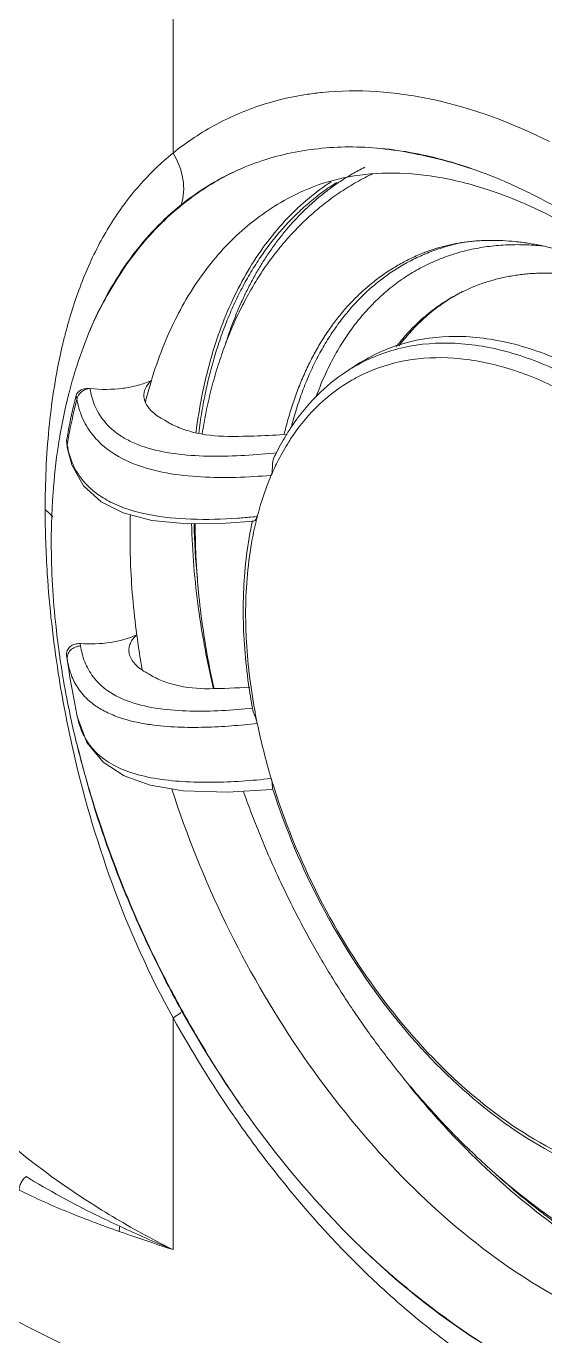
# Model space of a CAD drawing. Header units: millimetres. Extents: x 0 to 2524, y 0 to 1785.
# Drawn here: x 2011.8 to 2036.6, y 685.9 to 748.3 of the extents above; entities that cross this region are included whole.
import ezdxf

# ---------------------------------------------------------------- set-up
doc = ezdxf.new("R2010")
doc.units = ezdxf.units.MM
doc.header["$LTSCALE"] = 0.1
doc.layers.get('0').update_dxf_attribs({"lineweight": 13})

msp = doc.modelspace()

# ---------------------------------------------------------------- linework, layer by layer
for p, q in [((2018.851, 753.302), (2018.851, 742.258)), ((2076.4, 654.072), (1899.906, 742.319)), ((2030.819, 737.507), (2030.819, 737.507)), ((2013.892, 734.301), (2013.873, 734.236)), ((2014.82, 733.653), (2015.076, 734.242)), ((2013.794, 733.953), (2013.782, 733.911)), ((2027.164, 731.872), (2027.651, 732.187)), ((2014.23, 730.712), (2014.264, 730.522)), ((2013.4, 728.459), (2013.409, 728.515)), ((2013.775, 728.553), (2013.776, 728.426)), ((2013.784, 728.49), (2013.775, 728.553)), ((2013.804, 728.365), (2013.784, 728.49)), ((2013.776, 728.426), (2013.806, 728.231)), ((2013.803, 728.365), (2013.813, 728.419)), ((2013.804, 728.365), (2013.806, 728.231)), ((2013.806, 728.231), (2013.807, 728.221)), ((2023.792, 727.967), (2023.64, 727.953)), ((2014.437, 718.76), (2014.419, 718.874)), ((2013.774, 718.303), (2013.871, 717.658)), ((2013.775, 718.303), (2013.804, 718.114)), ((2013.893, 717.524), (2013.803, 718.114)), ((2013.893, 717.524), (2013.871, 717.658)), ((2013.893, 717.519), (2013.893, 717.524)), ((2017.364, 717.706), (2017.376, 717.638)), ((2020.774, 716.735), (2020.764, 716.776)), ((2020.802, 716.73), (2020.792, 716.773)), ((2014.281, 715.404), (2014.264, 715.496)), ((2014.289, 715.366), (2014.281, 715.404)), ((2013.763, 715.285), (2013.77, 715.247)), ((2013.974, 715.31), (2013.966, 715.349)), ((2023.613, 711.916), (2023.597, 711.966)), ((2023.668, 712), (2023.684, 711.951)), ((2018.851, 701.03), (2018.851, 689.986)), ((2022.231, 696.642), (2022.188, 696.704)), ((2021.74, 696.368), (2021.786, 696.301))]:
    msp.add_line(p, q)
for points in [[(2013.805, 728.222), (2014.02, 727.391), (2014.583, 726.396), (2015.417, 725.63), (2016.464, 725.1), (2017.844, 724.741), (2019.527, 724.581)], [(2019.527, 724.581), (2021.374, 724.609), (2022.694, 724.716)], [(2014.282, 715.405), (2014.74, 714.167), (2015.519, 713.223), (2016.525, 712.564), (2017.754, 712.122), (2019.327, 711.858), (2021.446, 711.79), (2023.565, 711.925)]]:
    msp.add_lwpolyline(points)
for centre, radius, start, end in [((2026.947, 730.248), 12.265, 113.17199, 128.90503), ((2033.109, 731.335), 11.01, 115.64204, 116.56478), ((2032.745, 731.171), 11.61, 123.1509, 129.65467), ((2027.588, 721.467), 20.052, 67.08036, 71.73586), ((2027.094, 720.277), 21.34, 66.2966, 67.10159), ((2036.494, 728.172), 8.406, 117.09367, 117.68711), ((2036.315, 727.794), 23.349, 164.19762, 164.43882), ((2036.127, 727.847), 23.153, 163.98152, 164.19758), ((2035.827, 727.933), 22.841, 163.62276, 163.81182), ((2037.733, 727.417), 24.815, 165.58883, 166.2671), ((2037.223, 727.548), 24.289, 165.14942, 165.58797), ((2036.877, 727.639), 23.931, 164.80665, 165.14917), ((2036.526, 727.735), 23.568, 164.43885, 164.70086), ((2039.112, 727.09), 26.233, 166.99412, 167.70902), ((2038.628, 727.201), 25.737, 166.74195, 166.99263), ((2038.415, 727.251), 25.517, 166.55523, 166.74186), ((2038.186, 727.306), 25.282, 166.26591, 166.55539), ((2031.574, 725.054), 8.12, 118.8487, 122.89281), ((2031.304, 724.576), 7.901, 115.61972, 119.81057), ((2036.271, 725.065), 23.114, 164.27475, 165.55406), ((2038.145, 725.293), 21.231, 163.23689, 165.67947), ((2038.701, 724.492), 25.61, 166.36682, 170.6795), ((2036.994, 724.879), 23.86, 165.97661, 166.30525), ((2036.769, 724.936), 23.628, 165.55095, 165.97677), ((2038.913, 725.091), 22.026, 165.66281, 166.04061), ((2033.527, 723.15), 10.875, 146.52321, 148.15217), ((2039.976, 724.273), 26.904, 170.65988, 170.92961), ((2021.55, 765.71), 36.959, 269.86459, 274.25109), ((2034.166, 722.765), 11.621, 148.2045, 153.1388), ((2042.175, 724.55), 18.533, 166.42382, 166.59269), ((2040.243, 724.231), 27.174, 171.04778, 171.32728), ((2018.008, 729.008), 4.253, 188.69111, 190.39768), ((2034.714, 722.485), 12.237, 153.12392, 154.62166), ((2034.369, 722.252), 11.79, 152.86912, 156.80622), ((2058.467, 725.255), 45.717, 180.00639, 181.92305), ((2046.417, 723.703), 33.375, 177.33212, 180.0064), ((2047.814, 723.965), 31.016, 178.06828, 180.01189), ((2019.973, 753.946), 29.158, 275.26093, 275.69326), ((2037.87, 721.038), 15.501, 166.14286, 166.34505), ((2037.691, 721.082), 15.317, 165.44384, 166.14385), ((2054.337, 725.337), 34.492, 181.24383, 185.58133), ((2055.807, 724.47), 39.034, 187.61897, 188.34071), ((2061.639, 726.364), 41.985, 189.92783, 193.20086), ((2056.964, 724.643), 40.203, 188.34508, 189.93642), ((2059.279, 725.303), 39.421, 189.03558, 192.4958), ((2055.172, 724.269), 42.158, 188.17991, 188.44126), ((2055.599, 724.333), 42.589, 188.44186, 189.0673), ((2067.426, 725.92), 54.707, 188.88765, 190.85818), ((2055.984, 724.394), 42.979, 189.06663, 189.25641), ((2056.301, 724.446), 43.3, 189.25678, 189.74894), ((2058.077, 724.525), 44.736, 189.00962, 191.64344), ((2018.999, 720.09), 2.962, 240.16321, 243.44695), ((2057.652, 724.687), 44.673, 189.76047, 191.94608), ((2020.162, 752.164), 35.443, 270.66772, 273.79968), ((2067.64, 725.959), 54.924, 190.85597, 191.20613), ((2058.452, 724.853), 45.49, 191.94234, 192.06064), ((2058.958, 724.698), 45.633, 191.63257, 191.79993), ((2051.246, 721.031), 29.086, 190.37334, 190.59549), ((2051.211, 720.916), 28.942, 190.37675, 191.65082), ((2067.485, 725.928), 54.767, 191.24596, 192.50543), ((2059.27, 725.033), 46.328, 192.11563, 193.63874), ((2019.248, 725.501), 10.593, 260.99629, 261.96526), ((2052.723, 721.237), 30.487, 191.66802, 196.76895), ((2017.475, 715.959), 3.235, 204.4663, 207.71923), ((2054.167, 721.642), 31.987, 196.71721, 197.5432), ((2068.123, 728.328), 56.328, 208.98792, 214.56851), ((2064.741, 726.625), 52.019, 208.99597, 215.11326), ((2063.458, 724.998), 43.031, 219.1778, 220.56969), ((2061.326, 723.887), 40.659, 219.85287, 221.31782), ((2061.93, 723.668), 41.005, 220.54543, 223.91422), ((2060.005, 722.709), 38.889, 221.2996, 224.82313), ((2044.114, 751.133), 66.16, 245.14788, 247.55134)]:
    msp.add_arc(centre, radius, start, end)
for points, knots in [([(2025.962, 745.144), (2025.729, 745.121), (2024.813, 745.006), (2023.907, 744.803), (2023.248, 744.6)], [0, 0, 0, 0, 0.25341, 1, 1, 1, 1]), ([(2036.803, 742.806), (2035.04, 743.686), (2032.308, 744.715), (2028.597, 745.254), (2026.819, 745.231), (2025.962, 745.144)], [0, 0, 0, 0, 0.527215, 0.769554, 1, 1, 1, 1]), ([(2023.248, 744.6), (2022.453, 744.354), (2020.901, 743.711), (2019.502, 742.781), (2018.851, 742.258)], [0, 0, 0, 0, 0.499261, 1, 1, 1, 1]), ([(2018.852, 742.258), (2018.267, 741.787), (2017.17, 740.731), (2015.8, 738.862), (2014.698, 736.725), (2014.15, 735.18), (2013.913, 734.374)], [0, 0, 0, 0, 0.238507, 0.480755, 0.733038, 1, 1, 1, 1]), ([(2019.241, 739.795), (2019.365, 740.18), (2019.402, 741.065), (2019.083, 741.877), (2018.852, 742.258)], [0, 0, 0, 0, 0.475971, 1, 1, 1, 1]), ([(2027.794, 742.54), (2026.81, 742.572), (2024.865, 742.447), (2022.992, 741.896), (2022.121, 741.523)], [0, 0, 0, 0, 0.509774, 1, 1, 1, 1]), ([(2034.129, 741.125), (2033.086, 741.544), (2031.008, 742.211), (2028.841, 742.505), (2027.794, 742.54)], [0, 0, 0, 0, 0.517621, 1, 1, 1, 1]), ([(2027.794, 742.539), (2028.312, 742.522), (2029.362, 742.42), (2031.498, 742.024), (2033.09, 741.541), (2034.128, 741.124)], [0, 0, 0, 0, 0.238491, 0.484876, 1, 1, 1, 1]), ([(2014.82, 733.652), (2015.195, 734.559), (2016.092, 736.254), (2017.77, 738.509), (2019.797, 740.287), (2021.324, 741.182), (2022.121, 741.523)], [0, 0, 0, 0, 0.268113, 0.521066, 0.763172, 1, 1, 1, 1]), ([(2020.236, 728.875), (2020.292, 729.224), (2020.385, 729.742), (2020.532, 730.426), (2020.653, 730.93), (2020.784, 731.427), (2020.926, 731.916), (2021.078, 732.397), (2021.295, 733.025), (2021.592, 733.791), (2021.926, 734.533), (2022.214, 735.109), (2022.441, 735.529), (2022.677, 735.94), (2022.924, 736.341), (2023.181, 736.732), (2023.448, 737.112), (2023.726, 737.481), (2024.013, 737.84), (2024.31, 738.187), (2024.618, 738.523), (2024.934, 738.847), (2025.26, 739.158), (2025.596, 739.458), (2025.94, 739.744), (2026.294, 740.018), (2026.656, 740.279), (2027.026, 740.526), (2027.405, 740.76), (2027.791, 740.979), (2028.053, 741.117), (2028.185, 741.183)], [0, 0, 0, 0, 0.069514, 0.103822, 0.137834, 0.171552, 0.204981, 0.238126, 0.270991, 0.335904, 0.399783, 0.431359, 0.462702, 0.493822, 0.524729, 0.555435, 0.585949, 0.616285, 0.646453, 0.676466, 0.706336, 0.736076, 0.765698, 0.795216, 0.824641, 0.853988, 0.88327, 0.912498, 0.941687, 0.97085, 1, 1, 1, 1]), ([(2033.872, 740.508), (2033.061, 740.775), (2031.478, 741.178), (2029.141, 741.374), (2026.996, 741.151), (2025.68, 740.728), (2025.075, 740.458)], [0, 0, 0, 0, 0.284931, 0.542708, 0.778705, 1, 1, 1, 1]), ([(2026.819, 740.904), (2026.913, 740.966), (2027.103, 741.087), (2027.393, 741.261), (2027.687, 741.425), (2027.887, 741.528), (2027.987, 741.579)], [0, 0, 0, 0, 0.250495, 0.500566, 0.750354, 1, 1, 1, 1]), ([(2035.954, 740.301), (2035.802, 740.377), (2035.202, 740.669), (2034.591, 740.939), (2034.129, 741.125)], [0, 0, 0, 0, 0.253788, 1, 1, 1, 1]), ([(2025.075, 740.458), (2024.228, 740.08), (2022.599, 739.095), (2020.539, 737.028), (2018.897, 734.427), (2018.13, 732.459), (2017.816, 731.417)], [0, 0, 0, 0, 0.232819, 0.472621, 0.726707, 1, 1, 1, 1]), ([(2026.661, 740.859), (2026.551, 740.79), (2026.332, 740.648), (2026.011, 740.423), (2025.697, 740.187), (2025.39, 739.939), (2025.09, 739.68), (2024.798, 739.41), (2024.512, 739.128), (2024.234, 738.835), (2023.964, 738.532), (2023.701, 738.217), (2023.446, 737.892), (2023.199, 737.556), (2022.96, 737.21), (2022.651, 736.733), (2022.285, 736.111), (2021.882, 735.329), (2021.514, 734.51), (2021.181, 733.655), (2020.884, 732.766), (2020.623, 731.845), (2020.399, 730.892), (2020.212, 729.91), (2020.114, 729.244), (2020.071, 728.906)], [0, 0, 0, 0, 0.027667, 0.055411, 0.083253, 0.111212, 0.139307, 0.167557, 0.19598, 0.224593, 0.253414, 0.282459, 0.311742, 0.341278, 0.371081, 0.401165, 0.462211, 0.524509, 0.588131, 0.653135, 0.719564, 0.787452, 0.856817, 0.927667, 1, 1, 1, 1]), ([(2021.342, 733.139), (2021.477, 733.561), (2021.698, 734.183), (2022.034, 734.989), (2022.303, 735.569), (2022.589, 736.131), (2022.892, 736.673), (2023.213, 737.194), (2023.55, 737.695), (2023.904, 738.175), (2024.275, 738.634), (2024.661, 739.07), (2025.062, 739.484), (2025.479, 739.875), (2025.91, 740.242), (2026.356, 740.587), (2026.663, 740.801), (2026.819, 740.904)], [0, 0, 0, 0, 0.137188, 0.204216, 0.270227, 0.335254, 0.399334, 0.46251, 0.524829, 0.586347, 0.64712, 0.707212, 0.766692, 0.825633, 0.88411, 0.942205, 1, 1, 1, 1]), ([(2015.077, 734.242), (2015.573, 735.338), (2016.743, 737.376), (2018.364, 739.088), (2019.241, 739.795)], [0, 0, 0, 0, 0.516585, 1, 1, 1, 1]), ([(2019.946, 728.95), (2020.093, 730.114), (2020.527, 732.343), (2021.663, 735.429), (2023.241, 738.062), (2024.603, 739.503), (2025.335, 740.11)], [0, 0, 0, 0, 0.277885, 0.5354, 0.774662, 1, 1, 1, 1]), ([(2040.618, 736.922), (2040.211, 737.22), (2038.642, 738.312), (2036.962, 739.251), (2035.673, 739.817)], [0, 0, 0, 0, 0.263539, 1, 1, 1, 1]), ([(2035.954, 740.301), (2037.165, 739.695), (2039.577, 738.247), (2042.978, 735.552), (2046.215, 732.32), (2050.253, 727.345), (2054.426, 720.31), (2056.698, 714.13), (2057.507, 710.973)], [0, 0, 0, 0, 0.10874, 0.224908, 0.347499, 0.475144, 0.738395, 1, 1, 1, 1]), ([(2024.491, 729.198), (2024.566, 729.49), (2024.728, 730.063), (2025.013, 730.898), (2025.337, 731.697), (2025.698, 732.456), (2026.032, 733.058), (2026.316, 733.518), (2026.538, 733.851), (2026.768, 734.172), (2027.006, 734.482), (2027.253, 734.781), (2027.508, 735.069), (2027.771, 735.344), (2028.042, 735.608), (2028.321, 735.86), (2028.608, 736.099), (2028.902, 736.326), (2029.203, 736.541), (2029.511, 736.743), (2029.827, 736.933), (2030.149, 737.11), (2030.478, 737.273), (2030.813, 737.424), (2031.154, 737.562), (2031.501, 737.687), (2031.854, 737.798), (2032.213, 737.896), (2032.455, 737.952), (2032.576, 737.978)], [0, 0, 0, 0, 0.071714, 0.141686, 0.20996, 0.276603, 0.341699, 0.373705, 0.405366, 0.4367, 0.467724, 0.498458, 0.528922, 0.559138, 0.58913, 0.618919, 0.648533, 0.677996, 0.707335, 0.736577, 0.76575, 0.794881, 0.823999, 0.853133, 0.882309, 0.911557, 0.940903, 0.970375, 1, 1, 1, 1]), ([(2025.68, 730.666), (2025.793, 730.972), (2025.975, 731.423), (2026.247, 732.007), (2026.462, 732.428), (2026.688, 732.836), (2026.927, 733.23), (2027.177, 733.61), (2027.438, 733.975), (2027.711, 734.325), (2027.995, 734.661), (2028.29, 734.981), (2028.595, 735.285), (2028.911, 735.574), (2029.237, 735.846), (2029.572, 736.103), (2029.918, 736.342), (2030.272, 736.566), (2030.636, 736.772), (2031.008, 736.961), (2031.389, 737.133), (2031.778, 737.288), (2032.175, 737.425), (2032.579, 737.545), (2032.99, 737.648), (2033.409, 737.732), (2033.834, 737.799), (2034.265, 737.848), (2034.702, 737.879), (2035.144, 737.892), (2035.592, 737.888), (2036.044, 737.865), (2036.347, 737.839), (2036.499, 737.822)], [0, 0, 0, 0, 0.069487, 0.103509, 0.137064, 0.170169, 0.202842, 0.235104, 0.266978, 0.298489, 0.329662, 0.360528, 0.391117, 0.421461, 0.451594, 0.481551, 0.511369, 0.541085, 0.570737, 0.600365, 0.630006, 0.6597, 0.689484, 0.719396, 0.749474, 0.779753, 0.810266, 0.841048, 0.872129, 0.903538, 0.935303, 0.967449, 1, 1, 1, 1]), ([(2030.819, 737.507), (2030.899, 737.538), (2031.061, 737.599), (2031.308, 737.683), (2031.558, 737.759), (2031.813, 737.827), (2032.071, 737.888), (2032.333, 737.941), (2032.599, 737.987), (2032.869, 738.024), (2033.143, 738.054), (2033.421, 738.076), (2033.703, 738.09), (2034.086, 738.099), (2034.574, 738.088), (2035.068, 738.05), (2035.469, 738.004), (2035.776, 737.96), (2036.085, 737.908), (2036.505, 737.827), (2037.036, 737.703), (2037.68, 737.521), (2038.333, 737.305), (2038.993, 737.053), (2039.659, 736.768), (2040.101, 736.557), (2040.323, 736.446)], [0, 0, 0, 0, 0.026313, 0.05274, 0.079308, 0.106046, 0.132982, 0.160141, 0.187549, 0.215229, 0.243204, 0.271495, 0.300123, 0.329105, 0.388193, 0.448886, 0.479868, 0.511287, 0.54315, 0.575467, 0.641479, 0.70937, 0.779164, 0.85087, 0.924487, 1, 1, 1, 1]), ([(2024.16, 728.9), (2024.223, 729.162), (2024.36, 729.678), (2024.559, 730.311), (2024.734, 730.803), (2024.871, 731.163), (2025.017, 731.515), (2025.219, 731.972), (2025.49, 732.525), (2025.788, 733.056), (2026.041, 733.464), (2026.236, 733.76), (2026.438, 734.048), (2026.647, 734.327), (2026.863, 734.597), (2027.085, 734.858), (2027.313, 735.109), (2027.548, 735.352), (2027.789, 735.585), (2028.036, 735.809), (2028.289, 736.023), (2028.548, 736.228), (2028.813, 736.423), (2029.084, 736.608), (2029.36, 736.784), (2029.641, 736.949), (2029.928, 737.104), (2030.22, 737.249), (2030.516, 737.384), (2030.717, 737.467), (2030.819, 737.507)], [0, 0, 0, 0, 0.071439, 0.141345, 0.175734, 0.209751, 0.243402, 0.276694, 0.342223, 0.406414, 0.438037, 0.469359, 0.500391, 0.531148, 0.561645, 0.591896, 0.621919, 0.65173, 0.681346, 0.710787, 0.740072, 0.76922, 0.798252, 0.827188, 0.85605, 0.884859, 0.913637, 0.942405, 0.971185, 1, 1, 1, 1]), ([(2042.61, 734.98), (2042.386, 735.092), (2041.939, 735.304), (2041.262, 735.59), (2040.588, 735.839), (2039.917, 736.05), (2039.251, 736.225), (2038.591, 736.361), (2037.938, 736.46), (2037.399, 736.51), (2036.973, 736.531), (2036.657, 736.537), (2036.344, 736.533), (2036.034, 736.52), (2035.727, 736.497), (2035.423, 736.465), (2035.122, 736.422), (2034.825, 736.371), (2034.531, 736.31), (2034.242, 736.239), (2033.955, 736.159), (2033.673, 736.07), (2033.395, 735.971), (2033.121, 735.863), (2032.852, 735.745), (2032.675, 735.66), (2032.587, 735.617)], [0, 0, 0, 0, 0.07202, 0.142514, 0.211495, 0.278987, 0.345026, 0.409663, 0.472963, 0.535003, 0.565583, 0.595884, 0.62592, 0.655706, 0.685258, 0.714591, 0.743723, 0.772672, 0.801456, 0.830094, 0.858607, 0.887013, 0.915335, 0.943592, 0.971807, 1, 1, 1, 1]), ([(2032.587, 735.617), (2032.513, 735.579), (2032.365, 735.503), (2032.147, 735.381), (2031.932, 735.253), (2031.72, 735.118), (2031.512, 734.977), (2031.308, 734.829), (2031.108, 734.675), (2030.911, 734.514), (2030.718, 734.348), (2030.529, 734.175), (2030.345, 733.996), (2030.103, 733.748), (2029.811, 733.423), (2029.591, 733.15), (2029.484, 733.009)], [0, 0, 0, 0, 0.061118, 0.122271, 0.18349, 0.244811, 0.306265, 0.367886, 0.429707, 0.491757, 0.55407, 0.616675, 0.679601, 0.742877, 0.870578, 1, 1, 1, 1]), ([(2029.623, 733.072), (2029.726, 733.207), (2029.937, 733.471), (2030.272, 733.847), (2030.622, 734.2), (2030.986, 734.531), (2031.303, 734.788), (2031.563, 734.982), (2031.762, 735.121), (2031.963, 735.254), (2032.168, 735.381), (2032.376, 735.501), (2032.517, 735.578), (2032.588, 735.615)], [0, 0, 0, 0, 0.129366, 0.257067, 0.383295, 0.508255, 0.632168, 0.69381, 0.755276, 0.816598, 0.877805, 0.938929, 1, 1, 1, 1]), ([(2014.023, 731.33), (2014.079, 731.531), (2014.312, 732.316), (2014.589, 733.088), (2014.821, 733.651)], [0, 0, 0, 0, 0.255003, 1, 1, 1, 1]), ([(2037.729, 732.194), (2036.844, 732.611), (2035.077, 733.264), (2032.375, 733.631), (2029.839, 733.308), (2028.325, 732.623), (2027.651, 732.187)], [0, 0, 0, 0, 0.279134, 0.534002, 0.770857, 1, 1, 1, 1]), ([(2027.656, 732.166), (2028.339, 732.543), (2029.857, 733.108), (2032.35, 733.29), (2034.982, 732.827), (2036.7, 732.14), (2037.558, 731.712)], [0, 0, 0, 0, 0.227356, 0.464452, 0.720295, 1, 1, 1, 1]), ([(2013.48, 732.674), (2013.225, 731.503), (2012.858, 729.034), (2012.75, 726.542), (2012.75, 725.25)], [0, 0, 0, 0, 0.481238, 1, 1, 1, 1]), ([(2037.153, 731.053), (2036.354, 731.452), (2034.757, 732.098), (2032.31, 732.567), (2029.982, 732.471), (2028.543, 732.015), (2027.888, 731.7)], [0, 0, 0, 0, 0.278909, 0.535112, 0.772881, 1, 1, 1, 1]), ([(2024.456, 729.149), (2024.817, 729.695), (2025.628, 730.707), (2026.633, 731.529), (2027.164, 731.872)], [0, 0, 0, 0, 0.508606, 1, 1, 1, 1]), ([(2014.23, 730.712), (2014.246, 730.768), (2014.312, 730.875), (2014.473, 730.977), (2014.67, 731.033), (2014.813, 731.037), (2014.887, 731.03)], [0, 0, 0, 0, 0.223789, 0.45805, 0.715718, 1, 1, 1, 1]), ([(2014.887, 731.03), (2014.742, 731.018), (2014.461, 730.911), (2014.292, 730.656), (2014.264, 730.522)], [0, 0, 0, 0, 0.515099, 1, 1, 1, 1]), ([(2014.887, 731.03), (2015.404, 730.973), (2016.182, 730.977), (2017.161, 731.165), (2017.611, 731.322), (2017.816, 731.417)], [0, 0, 0, 0, 0.523113, 0.772832, 1, 1, 1, 1]), ([(2023.64, 727.953), (2023.119, 727.904), (2022.071, 727.816), (2020.495, 727.788), (2018.951, 727.891), (2017.727, 728.139), (2016.867, 728.475), (2016.19, 728.846), (2015.55, 729.415), (2015.081, 730.21), (2014.934, 730.762), (2014.887, 731.03)], [0, 0, 0, 0, 0.15371, 0.308703, 0.462471, 0.607611, 0.673253, 0.732707, 0.833888, 0.920235, 1, 1, 1, 1]), ([(2017.816, 731.417), (2017.778, 731.381), (2017.643, 731.242), (2017.537, 731.071), (2017.495, 730.936)], [0, 0, 0, 0, 0.273591, 1, 1, 1, 1]), ([(2027.376, 731.432), (2026.821, 731.114), (2025.765, 730.323), (2024.921, 729.313), (2024.546, 728.762)], [0, 0, 0, 0, 0.48961, 1, 1, 1, 1]), ([(2014.23, 730.712), (2014.185, 730.537), (2014.009, 729.823), (2013.865, 729.101), (2013.774, 728.553)], [0, 0, 0, 0, 0.245916, 1, 1, 1, 1]), ([(2013.813, 728.419), (2013.843, 728.599), (2013.971, 729.304), (2014.128, 730.005), (2014.264, 730.522)], [0, 0, 0, 0, 0.254091, 1, 1, 1, 1]), ([(2014.264, 730.522), (2014.314, 730.233), (2014.479, 729.638), (2014.985, 728.775), (2015.841, 727.981), (2017.061, 727.357), (2018.554, 726.964), (2020.742, 726.732), (2022.42, 726.8), (2023.532, 726.895)], [0, 0, 0, 0, 0.080394, 0.168235, 0.271416, 0.396702, 0.540787, 0.693299, 1, 1, 1, 1]), ([(2017.495, 730.936), (2017.458, 730.812), (2017.444, 730.533), (2017.631, 730.136), (2017.983, 729.788), (2018.286, 729.606), (2018.456, 729.521)], [0, 0, 0, 0, 0.209037, 0.431468, 0.692415, 1, 1, 1, 1]), ([(2021.462, 728.751), (2020.897, 728.752), (2020.07, 728.848), (2019.073, 729.173), (2018.643, 729.395), (2018.456, 729.521)], [0, 0, 0, 0, 0.540459, 0.784274, 1, 1, 1, 1]), ([(2024.546, 728.762), (2024.486, 728.672), (2024.245, 728.305), (2024.027, 727.923), (2023.876, 727.628)], [0, 0, 0, 0, 0.246162, 1, 1, 1, 1]), ([(2013.078, 725.256), (2013.091, 725.519), (2013.151, 726.546), (2013.264, 727.571), (2013.379, 728.329)], [0, 0, 0, 0, 0.255006, 1, 1, 1, 1]), ([(2014.04, 727.501), (2014.014, 727.562), (2013.923, 727.802), (2013.859, 728.052), (2013.824, 728.24)], [0, 0, 0, 0, 0.25696, 1, 1, 1, 1]), ([(2019.719, 724.805), (2019.042, 724.828), (2017.726, 724.947), (2016.181, 725.41), (2015.195, 726.007), (2014.666, 726.485), (2014.286, 726.982), (2014.11, 727.33), (2014.04, 727.501)], [0, 0, 0, 0, 0.306376, 0.595856, 0.718852, 0.824455, 0.916621, 1, 1, 1, 1]), ([(2023.658, 727.729), (2023.628, 727.665), (2023.593, 727.519), (2023.585, 727.298), (2023.582, 727.087), (2023.556, 726.952), (2023.532, 726.895)], [0, 0, 0, 0, 0.250383, 0.522668, 0.781797, 1, 1, 1, 1]), ([(2023.532, 726.895), (2023.466, 726.74), (2023.206, 726.099), (2022.997, 725.438), (2022.866, 724.932)], [0, 0, 0, 0, 0.243722, 1, 1, 1, 1]), ([(2012.75, 725.25), (2012.787, 725.225), (2012.919, 725.125), (2013.039, 725.009), (2013.114, 724.913)], [0, 0, 0, 0, 0.267794, 1, 1, 1, 1]), ([(2022.647, 724.911), (2022.408, 724.888), (2021.435, 724.81), (2020.456, 724.781), (2019.719, 724.805)], [0, 0, 0, 0, 0.245286, 1, 1, 1, 1]), ([(2022.694, 724.716), (2022.702, 724.717), (2022.742, 724.728), (2022.774, 724.758), (2022.794, 724.784)], [0, 0, 0, 0, 0.195928, 1, 1, 1, 1]), ([(2022.794, 724.784), (2022.802, 724.793), (2022.834, 724.838), (2022.855, 724.89), (2022.866, 724.932)], [0, 0, 0, 0, 0.223409, 1, 1, 1, 1]), ([(2020.284, 719.126), (2020.203, 719.589), (2019.919, 721.404), (2019.764, 723.24), (2019.733, 724.605)], [0, 0, 0, 0, 0.256375, 1, 1, 1, 1]), ([(2020.347, 719.112), (2020.274, 719.575), (2020.177, 720.27), (2020.074, 721.196), (2020.012, 721.884), (2019.964, 722.567), (2019.918, 723.468), (2019.905, 724.142), (2019.906, 724.589)], [0, 0, 0, 0, 0.255908, 0.382463, 0.508039, 0.632608, 0.756142, 1, 1, 1, 1]), ([(2022.195, 720.308), (2022.193, 720.693), (2022.22, 722.175), (2022.401, 723.656), (2022.641, 724.726)], [0, 0, 0, 0, 0.260061, 1, 1, 1, 1]), ([(2022.807, 724.697), (2022.723, 724.353), (2022.422, 722.899), (2022.31, 721.409), (2022.31, 720.279)], [0, 0, 0, 0, 0.23885, 1, 1, 1, 1]), ([(2012.776, 723.721), (2012.793, 723.212), (2012.897, 721.12), (2013.131, 719.034), (2013.376, 717.468)], [0, 0, 0, 0, 0.243292, 1, 1, 1, 1]), ([(2013.443, 718.271), (2013.377, 718.731), (2013.149, 720.532), (2013.042, 722.349), (2013.042, 723.699)], [0, 0, 0, 0, 0.256261, 1, 1, 1, 1]), ([(2016.798, 723.958), (2016.798, 723.578), (2016.826, 722.019), (2016.962, 720.463), (2017.118, 719.295)], [0, 0, 0, 0, 0.244073, 1, 1, 1, 1]), ([(2022.636, 715.793), (2022.566, 716.176), (2022.323, 717.669), (2022.203, 719.184), (2022.195, 720.308)], [0, 0, 0, 0, 0.256945, 1, 1, 1, 1]), ([(2022.31, 720.279), (2022.31, 719.908), (2022.348, 718.374), (2022.533, 716.846), (2022.743, 715.703)], [0, 0, 0, 0, 0.242124, 1, 1, 1, 1]), ([(2017.118, 719.295), (2016.724, 719.111), (2015.823, 718.874), (2014.9, 718.84), (2014.419, 718.874)], [0, 0, 0, 0, 0.474443, 1, 1, 1, 1]), ([(2016.75, 718.451), (2016.74, 718.523), (2016.74, 718.674), (2016.831, 718.982), (2016.992, 719.18), (2017.118, 719.295)], [0, 0, 0, 0, 0.229207, 0.465388, 1, 1, 1, 1]), ([(2014.419, 718.874), (2014.331, 718.879), (2014.159, 718.862), (2013.931, 718.749), (2013.78, 718.548), (2013.765, 718.382), (2013.775, 718.303)], [0, 0, 0, 0, 0.268122, 0.517955, 0.754973, 1, 1, 1, 1]), ([(2014.437, 718.76), (2014.351, 718.757), (2014.175, 718.719), (2013.949, 718.573), (2013.809, 718.354), (2013.793, 718.188), (2013.803, 718.114)], [0, 0, 0, 0, 0.25386, 0.52443, 0.77903, 1, 1, 1, 1]), ([(2022.66, 715.795), (2022.164, 715.743), (2021.166, 715.663), (2019.667, 715.634), (2018.201, 715.738), (2016.864, 716.024), (2015.775, 716.531), (2015.032, 717.222), (2014.61, 717.982), (2014.476, 718.506), (2014.437, 718.76)], [0, 0, 0, 0, 0.154802, 0.310885, 0.465382, 0.610141, 0.733518, 0.833741, 0.919913, 1, 1, 1, 1]), ([(2013.803, 718.114), (2013.814, 718.045), (2013.864, 717.766), (2013.946, 717.492), (2014.028, 717.295)], [0, 0, 0, 0, 0.245178, 1, 1, 1, 1]), ([(2017.525, 717.521), (2017.419, 717.582), (2017.226, 717.71), (2016.986, 717.937), (2016.82, 718.184), (2016.762, 718.364), (2016.75, 718.451)], [0, 0, 0, 0, 0.293653, 0.555644, 0.788221, 1, 1, 1, 1]), ([(2014.028, 717.295), (2014.118, 717.076), (2014.363, 716.627), (2014.717, 716.255), (2014.926, 716.083)], [0, 0, 0, 0, 0.465989, 1, 1, 1, 1]), ([(2020.575, 716.723), (2020.03, 716.717), (2019.231, 716.798), (2018.269, 717.105), (2017.854, 717.318), (2017.675, 717.44)], [0, 0, 0, 0, 0.54088, 0.785085, 1, 1, 1, 1]), ([(2014.926, 716.083), (2015.081, 715.954), (2015.441, 715.707), (2016.318, 715.299), (2017.066, 715.121), (2017.59, 715.038)], [0, 0, 0, 0, 0.209933, 0.449842, 1, 1, 1, 1]), ([(2022.866, 715.071), (2022.843, 715.182), (2022.782, 715.341), (2022.699, 715.539), (2022.665, 715.636), (2022.656, 715.682)], [0, 0, 0, 0, 0.52658, 0.780493, 1, 1, 1, 1]), ([(2014.531, 714.619), (2014.503, 714.68), (2014.402, 714.921), (2014.329, 715.175), (2014.289, 715.366)], [0, 0, 0, 0, 0.254668, 1, 1, 1, 1]), ([(2017.767, 715.011), (2018.199, 714.95), (2019.064, 714.879), (2020.355, 714.875), (2021.622, 714.942), (2022.454, 715.025), (2022.866, 715.071)], [0, 0, 0, 0, 0.255742, 0.508982, 0.757104, 1, 1, 1, 1]), ([(2023.532, 712.441), (2022.598, 712.34), (2021.19, 712.24), (2019.325, 712.278), (2017.988, 712.422), (2016.783, 712.708), (2015.79, 713.158), (2015.064, 713.75), (2014.734, 714.22), (2014.611, 714.454)], [0, 0, 0, 0, 0.29273, 0.439062, 0.580938, 0.71133, 0.823448, 0.917697, 1, 1, 1, 1]), ([(2014.018, 714.069), (2014.518, 711.814), (2015.811, 707.335), (2017.72, 703.074), (2018.852, 701.03)], [0, 0, 0, 0, 0.497123, 1, 1, 1, 1]), ([(2022.188, 696.704), (2021.728, 697.357), (2020.845, 698.698), (2019.609, 700.772), (2018.449, 702.901), (2017.04, 705.804), (2015.847, 708.793), (2014.86, 711.825), (2014.442, 713.348), (2014.257, 714.11)], [0, 0, 0, 0, 0.124671, 0.250373, 0.37651, 0.502755, 0.753701, 0.877687, 1, 1, 1, 1]), ([(2019.243, 701.409), (2018.684, 702.417), (2017.631, 704.468), (2016.269, 707.631), (2015.118, 710.841), (2014.529, 713.023), (2014.265, 714.111)], [0, 0, 0, 0, 0.252785, 0.504927, 0.75464, 1, 1, 1, 1]), ([(2023.576, 712.224), (2023.574, 712.241), (2023.564, 712.314), (2023.548, 712.387), (2023.532, 712.441)], [0, 0, 0, 0, 0.236004, 1, 1, 1, 1]), ([(2018.795, 711.935), (2019.495, 709.746), (2021.224, 705.46), (2024.648, 699.518), (2028.764, 694.281), (2033.362, 690.016), (2037.528, 687.38), (2040.888, 686.004), (2043.307, 685.362), (2045.663, 685.092), (2047.924, 685.201), (2050.058, 685.69), (2051.377, 686.268), (2051.997, 686.613)], [0, 0, 0, 0, 0.148098, 0.29656, 0.440536, 0.575702, 0.698898, 0.755629, 0.809125, 0.859684, 0.907827, 0.954295, 1, 1, 1, 1]), ([(2030.112, 697.832), (2029.902, 698.084), (2029.485, 698.595), (2028.877, 699.379), (2028.283, 700.181), (2027.705, 701.001), (2027.143, 701.837), (2026.597, 702.689), (2026.069, 703.556), (2025.56, 704.436), (2025.069, 705.329), (2024.597, 706.233), (2024.145, 707.147), (2023.713, 708.071), (2023.302, 709.003), (2022.913, 709.941), (2022.546, 710.886), (2022.315, 711.52), (2022.204, 711.838)], [0, 0, 0, 0, 0.060963, 0.122329, 0.18406, 0.246114, 0.30845, 0.371025, 0.433793, 0.496712, 0.559736, 0.622819, 0.685915, 0.748979, 0.811964, 0.874826, 0.93752, 1, 1, 1, 1]), ([(2023.597, 711.966), (2023.587, 711.999), (2023.586, 712.087), (2023.581, 712.173), (2023.576, 712.224)], [0, 0, 0, 0, 0.397904, 1, 1, 1, 1]), ([(2037.13, 694.502), (2035.62, 695.281), (2032.677, 697.365), (2028.9, 701.45), (2025.758, 706.375), (2024.216, 710.032), (2023.613, 711.916)], [0, 0, 0, 0, 0.226117, 0.4747, 0.736598, 1, 1, 1, 1]), ([(2023.684, 711.951), (2024.283, 710.064), (2025.823, 706.405), (2028.968, 701.491), (2032.742, 697.441), (2035.68, 695.397), (2037.18, 694.648)], [0, 0, 0, 0, 0.264483, 0.527359, 0.77588, 1, 1, 1, 1]), ([(2015.112, 692.086), (2012.897, 693.482), (2008.922, 696.556), (2005.838, 700.564), (2004.714, 702.641)], [0, 0, 0, 0, 0.525733, 1, 1, 1, 1]), ([(2019.221, 701.284), (2019.198, 701.266), (2019.077, 701.178), (2018.952, 701.095), (2018.852, 701.03)], [0, 0, 0, 0, 0.197803, 1, 1, 1, 1]), ([(2021.786, 696.301), (2022.222, 695.671), (2023.984, 693.241), (2025.955, 690.96), (2027.536, 689.382)], [0, 0, 0, 0, 0.255538, 1, 1, 1, 1]), ([(2028.009, 689.905), (2027.487, 690.402), (2025.398, 692.501), (2023.524, 694.812), (2022.231, 696.642)], [0, 0, 0, 0, 0.243234, 1, 1, 1, 1]), ([(2040.185, 689.153), (2038.787, 689.911), (2036.028, 691.758), (2033.58, 693.993), (2032.392, 695.228)], [0, 0, 0, 0, 0.481243, 1, 1, 1, 1]), ([(2040.323, 689.438), (2039.977, 689.611), (2039.287, 689.977), (2038.268, 690.578), (2037.258, 691.235), (2036.26, 691.946), (2035.274, 692.709), (2034.302, 693.523), (2033.348, 694.385), (2032.728, 694.987), (2032.421, 695.295)], [0, 0, 0, 0, 0.117497, 0.237203, 0.359115, 0.4832, 0.60941, 0.737675, 0.867906, 1, 1, 1, 1]), ([(2034.3, 693.535), (2034.497, 693.356), (2034.894, 693.005), (2035.497, 692.495), (2036.105, 692.004), (2036.717, 691.534), (2037.333, 691.084), (2037.952, 690.655), (2038.574, 690.248), (2039.198, 689.862), (2039.823, 689.498), (2040.45, 689.156), (2041.077, 688.837), (2041.703, 688.541), (2042.329, 688.268), (2042.954, 688.018), (2043.577, 687.792), (2044.198, 687.59), (2044.816, 687.412), (2045.43, 687.258), (2046.04, 687.128), (2046.646, 687.023), (2047.247, 686.942), (2047.843, 686.886), (2048.432, 686.855), (2049.014, 686.848), (2049.59, 686.866), (2050.157, 686.908), (2050.717, 686.976), (2051.268, 687.067), (2051.81, 687.184), (2052.342, 687.324), (2052.864, 687.489), (2053.206, 687.616), (2053.374, 687.683)], [0, 0, 0, 0, 0.038044, 0.075681, 0.112897, 0.14968, 0.186018, 0.221902, 0.257323, 0.292272, 0.326744, 0.360734, 0.394239, 0.427257, 0.459789, 0.491835, 0.523401, 0.554491, 0.585113, 0.615278, 0.644996, 0.674281, 0.70315, 0.731622, 0.759716, 0.787455, 0.814864, 0.841971, 0.868804, 0.895394, 0.921774, 0.947978, 0.974041, 1, 1, 1, 1]), ([(2011.511, 692.826), (2011.511, 692.885), (2011.531, 693.011), (2011.599, 693.192), (2011.708, 693.352), (2011.798, 693.439), (2011.846, 693.472)], [0, 0, 0, 0, 0.235878, 0.502438, 0.767574, 1, 1, 1, 1]), ([(2016.309, 691.1), (2015.925, 691.278), (2014.404, 692.004), (2012.919, 692.809), (2011.845, 693.473)], [0, 0, 0, 0, 0.251206, 1, 1, 1, 1]), ([(2011.511, 692.826), (2011.907, 692.632), (2012.698, 692.257), (2013.896, 691.748), (2015.092, 691.284), (2015.889, 690.992), (2016.288, 690.853)], [0, 0, 0, 0, 0.255943, 0.507322, 0.755022, 1, 1, 1, 1]), ([(2018.851, 689.986), (2018.525, 690.149), (2017.254, 690.804), (2016.013, 691.518), (2015.112, 692.086)], [0, 0, 0, 0, 0.255001, 1, 1, 1, 1]), ([(2016.288, 690.853), (2016.502, 690.777), (2017.353, 690.48), (2018.209, 690.196), (2018.851, 689.986)], [0, 0, 0, 0, 0.251192, 1, 1, 1, 1]), ([(2034.5, 684.973), (2033.936, 685.299), (2032.821, 686.014), (2031.19, 687.196), (2029.57, 688.488), (2028.522, 689.416), (2028.009, 689.905)], [0, 0, 0, 0, 0.239215, 0.486101, 0.739684, 1, 1, 1, 1]), ([(2034.501, 684.972), (2033.938, 685.297), (2031.628, 686.739), (2029.509, 688.477), (2028.01, 689.905)], [0, 0, 0, 0, 0.238987, 1, 1, 1, 1]), ([(2027.536, 689.382), (2027.823, 689.096), (2028.963, 687.989), (2030.163, 686.945), (2031.091, 686.21)], [0, 0, 0, 0, 0.254961, 1, 1, 1, 1]), ([(2031.091, 686.21), (2031.33, 686.02), (2032.28, 685.286), (2033.265, 684.598), (2034.018, 684.116)], [0, 0, 0, 0, 0.254766, 1, 1, 1, 1])]:
    msp.add_open_spline(points, degree=3, knots=knots)
msp.add_open_spline([(2016.309, 691.1), (2016.289, 691.02), (2016.28, 690.935), (2016.288, 690.853)], degree=3)

doc.saveas('drawing.dxf')
